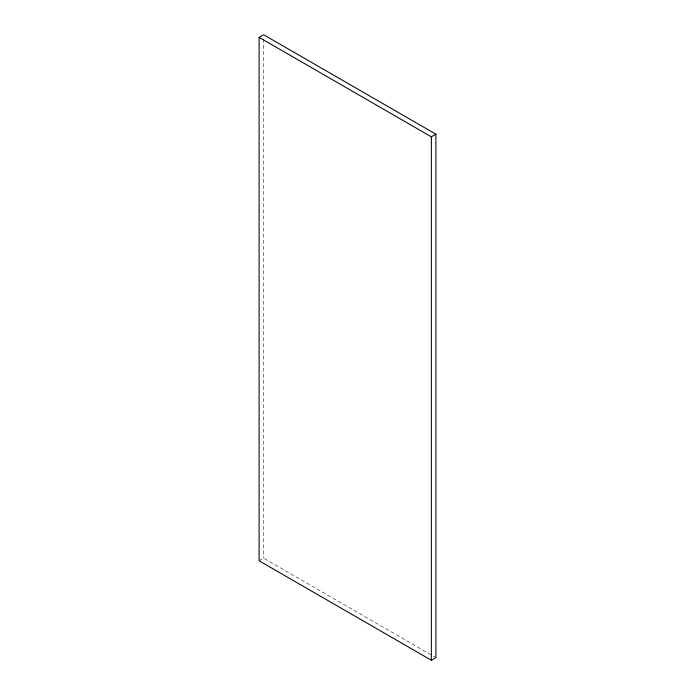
<?xml version="1.0" encoding="UTF-8"?>
<svg xmlns="http://www.w3.org/2000/svg" width="695" height="695" viewBox="0 0 695 695"><rect width="100%" height="100%" fill="white"/><g stroke="black" fill="none" stroke-linecap="round" stroke-linejoin="round"><path stroke-width="0.52" stroke-dasharray="3.48 2.61" d="M259.105 560.795L263.64 558.181L432.151 655.472M433.089 656.01L435.895 657.635M263.64 39.085L263.64 558.181"/><path stroke-width="1.04" d="M259.105 37.365L263.64 34.75L435.895 134.204L435.895 657.635L431.36 660.25L259.105 560.795L259.105 37.365L431.36 136.819L435.895 134.204M431.36 136.819L431.36 660.25"/></g></svg>
